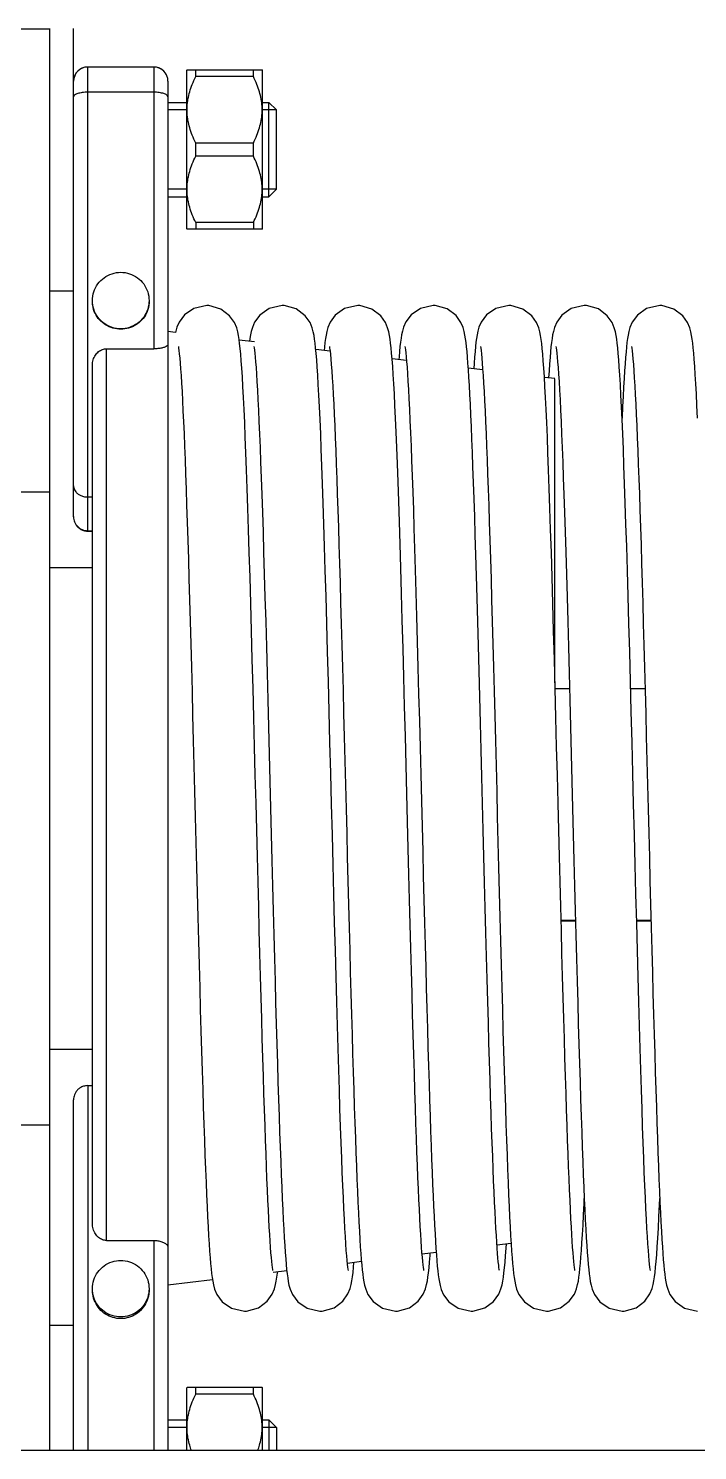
# Model space of a CAD drawing. Header units: millimetres. Extents: x 21899 to 38731, y -5425 to 3612.
# Drawn here: x 22297.3 to 22368.2, y 3114 to 3264.6 of the extents above; entities that cross this region are included whole.
import ezdxf

# ---------------------------------------------------------------- set-up
doc = ezdxf.new("R2010")
doc.units = ezdxf.units.MM

msp = doc.modelspace()

# ---------------------------------------------------------------- linework, layer by layer
at = {"color": 7, "linetype": 'Continuous'}
for p, q in [((22299.60988160016, 3264.500011230855), (22256.60988160016, 3264.500011230855)), ((22299.60988160016, 3114.000011230855), (22299.60988160016, 3264.585361659556)), ((22302.10988160016, 3212.866578492758), (22302.10988160016, 3264.585361659556)), ((22310.60988160016, 3260.499861160955), (22303.60988160016, 3260.499861160955)), ((22312.10988160016, 3259.000008472958), (22312.10988160016, 3114.000011230855)), ((22314.14234683425, 3260.19067954216), (22314.10988160016, 3260.15821430806)), ((22314.10988160016, 3243.35831273246), (22314.10988160016, 3260.158115883656)), ((22322.08865374696, 3260.179445334456), (22314.13110945336, 3260.179445334456)), ((22315.05988160016, 3259.487213825258), (22315.05988160016, 3260.179445334456)), ((22321.15988160016, 3259.487213825258), (22315.05988160016, 3259.487213825258)), ((22321.15988160016, 3259.487213825258), (22321.15988160016, 3260.179445334456)), ((22322.10988160016, 3260.15821430806), (22322.07741636605, 3260.19067954216)), ((22322.10988160016, 3243.35831273246), (22322.10988160016, 3260.158115883656)), ((22312.10988160016, 3256.758214308058), (22314.10988160016, 3256.758214308058)), ((22322.10988160016, 3256.758214308058), (22322.80988160016, 3256.758214308058)), ((22322.80988160016, 3246.758214308058), (22322.80988160016, 3256.758214308058)), ((22322.80988160016, 3256.758214308058), (22323.60988160016, 3255.958214308055)), ((22323.60988160016, 3247.558214308057), (22323.60988160016, 3255.958214308055)), ((22315.05988160016, 3251.065982798857), (22315.05988160016, 3252.450445817158)), ((22321.15988160016, 3252.450445817158), (22315.05988160016, 3252.450445817158)), ((22321.15988160016, 3251.065982798857), (22321.15988160016, 3252.450445817158)), ((22321.15988160016, 3251.065982798857), (22315.05988160016, 3251.065982798857)), ((22312.10988160016, 3246.758214308058), (22314.10988160016, 3246.758214308058)), ((22322.10988160016, 3246.758214308058), (22322.80988160016, 3246.758214308058)), ((22322.80988160016, 3246.758214308058), (22323.60988160016, 3247.558214308057)), ((22315.05988160016, 3244.029214790757), (22315.05988160016, 3243.336983281657)), ((22321.15988160016, 3244.029214790757), (22315.05988160016, 3244.029214790757)), ((22321.15988160016, 3244.029214790757), (22321.15988160016, 3243.336983281657)), ((22314.14234683425, 3243.325749073956), (22314.10988160016, 3243.358214308057)), ((22322.08865374696, 3243.336983281657), (22314.13110945336, 3243.336983281657)), ((22322.10988160016, 3243.358214308057), (22322.07741636605, 3243.325749073956)), ((22302.10988160016, 3236.758214308058), (22299.60988160016, 3236.758214308058)), ((22312.91501364065, 3232.401824396657), (22312.10988160016, 3232.500011230855)), ((22305.60988160016, 3230.660553795857), (22310.60988160016, 3230.660553795857)), ((22321.26761331056, 3231.383214680856), (22319.65904074296, 3231.579382067157)), ((22329.28184975576, 3230.405868772858), (22327.77164446556, 3230.590040149757)), ((22304.10988160016, 3138.045879715559), (22304.10988160016, 3228.937182600257)), ((22337.37882453216, 3229.418432824557), (22335.85824767846, 3229.603869026258)), ((22345.45521417906, 3228.433507257858), (22343.93010111656, 3228.61949665576)), ((22344.53791924436, 3229.142687525557), (22344.49659710306, 3228.550411779357)), ((22352.53285588126, 3229.073305424259), (22352.48117451826, 3228.324367120858)), ((22353.10988160016, 3227.500011230855), (22351.99369192476, 3227.636131923056)), ((22352.48117451826, 3228.324367120858), (22352.43460175796, 3227.58236243116)), ((22353.10988160016, 3195.292043886657), (22353.10988160016, 3227.499933243656)), ((22295.60988160016, 3215.500011230855), (22299.60988160016, 3215.500011230855)), ((22303.60988160016, 3214.97036726206), (22304.10988160016, 3214.97036726206)), ((22303.60988160016, 3211.398111099159), (22304.10988160016, 3211.398111099159)), ((22303.60988160016, 3211.363762012559), (22304.10988160016, 3211.363762012559)), ((22299.60988160016, 3207.500011230855), (22304.10988160016, 3207.500011230855)), ((22353.12585106365, 3194.69041973976), (22354.65201725466, 3194.69041973976)), ((22361.12573031026, 3194.69041973976), (22362.65213066456, 3194.69041973976)), ((22353.75915692796, 3170.080532026157), (22355.28548717516, 3170.080532026157)), ((22361.75909155585, 3170.080532026157), (22363.28545849446, 3170.080532026157)), ((22299.60988160016, 3156.500011230855), (22304.10988160016, 3156.500011230855)), ((22303.60988160016, 3152.636260449257), (22304.10988160016, 3152.636260449257)), ((22302.10988160016, 3114.000011230855), (22302.10988160016, 3151.133443969058)), ((22295.60988160016, 3148.500011230855), (22299.60988160016, 3148.500011230855)), ((22305.60988160016, 3136.246060460755), (22310.60988160016, 3136.246060460755)), ((22348.46458579396, 3135.933511742358), (22346.96355367556, 3135.750459044957)), ((22332.60619761336, 3133.999561964258), (22331.13217285035, 3133.81980284676)), ((22340.53057559106, 3134.965949522455), (22339.03588001856, 3134.783669574659)), ((22339.87904062756, 3134.662319732757), (22339.89516062836, 3134.888459892856)), ((22324.69825318096, 3133.035178496859), (22323.24949213496, 3132.858500320559)), ((22316.82450112436, 3132.07496483146), (22312.10988160016, 3131.500011230855)), ((22302.10988160016, 3127.241808153758), (22299.60988160016, 3127.241808153758)), ((22314.14234683425, 3120.674273387856), (22314.10988160016, 3120.641808153756)), ((22314.10988160016, 3114.000011230855), (22314.10988160016, 3120.64170972936)), ((22322.08865374696, 3120.663039180159), (22314.13110945336, 3120.663039180159)), ((22315.05988160016, 3119.970807671059), (22315.05988160016, 3120.663039180159)), ((22321.15988160016, 3119.970807671059), (22321.15988160016, 3120.663039180159)), ((22322.10988160016, 3120.641808153756), (22322.07741636605, 3120.674273387856)), ((22322.10988160016, 3114.000011230855), (22322.10988160016, 3120.64170972936)), ((22321.15988160016, 3119.970807671059), (22315.05988160016, 3119.970807671059)), ((22312.10988160016, 3117.241808153758), (22314.10988160016, 3117.241808153758)), ((22322.10988160016, 3117.241808153758), (22322.80988160016, 3117.241808153758)), ((22322.80988160016, 3117.241808153758), (22322.80988160016, 3114.000011230855)), ((22322.80988160016, 3117.241808153758), (22323.60988160016, 3116.441808153759)), ((22323.60988160016, 3116.441808153759), (22323.60988160016, 3114.000011230855)), ((23496.88553865709, 3114.000011230855), (22196.60988160016, 3114.000011230855))]:
    msp.add_line(p, q, dxfattribs=at)
at = {"color": 9, "linetype": 'Continuous'}
for p, q in [((22303.60988160016, 3211.363762012559), (22303.60988160016, 3260.500011230855)), ((22310.60988160016, 3260.500011230855), (22310.60988160016, 3230.660553795857)), ((22310.60988160016, 3257.830946317859), (22303.60988160016, 3257.830946317859)), ((22305.60988160016, 3136.246060460755), (22305.60988160016, 3230.660553795857)), ((22353.75742899396, 3170.146477480757), (22355.28375677916, 3170.146477480757)), ((22361.75737210106, 3170.146477480757), (22363.28373436806, 3170.146477480757)), ((22303.60988160016, 3152.636260449257), (22303.60988160016, 3114.000011230855)), ((22310.60988160016, 3136.246060460755), (22310.60988160016, 3114.000011230855))]:
    msp.add_line(p, q, dxfattribs=at)
at = {"color": 2, "linetype": 'Continuous'}
for p, q in [((22314.10988160016, 3255.958214308055), (22312.10988160016, 3255.958214308055)), ((22323.60988160016, 3255.958214308055), (22322.10988160016, 3255.958214308055)), ((22314.10988160016, 3247.558214308057), (22312.10988160016, 3247.558214308057)), ((22323.60988160016, 3247.558214308057), (22322.10988160016, 3247.558214308057)), ((22314.10988160016, 3116.441808153759), (22312.10988160016, 3116.441808153759)), ((22323.60988160016, 3116.441808153759), (22322.10988160016, 3116.441808153759))]:
    msp.add_line(p, q, dxfattribs=at)
at = {"color": 7, "linetype": 'Continuous'}
for points in [[(22316.21573381906, 3235.250011230259), (22314.83912063006, 3234.933643871758), (22313.85841988635, 3234.244326987457), (22313.30231722476, 3233.498407402556), (22313.05964120076, 3232.936748855456), (22312.93900962416, 3232.515731227759), (22312.91501364065, 3232.401824396657)], [(22323.22297009436, 3133.075981053356), (22323.20401066606, 3133.18476917316), (22323.17553852485, 3133.382576877757), (22323.14129968166, 3133.663033937155), (22323.10362004006, 3134.019535108659), (22323.06373829276, 3134.448026617356), (22323.02221790866, 3134.947669278656), (22322.97938566995, 3135.518549544558), (22322.93543285886, 3136.161397762458), (22322.89047419616, 3136.877338281858), (22322.84457889716, 3137.66773827366), (22322.79778792456, 3138.534110243658), (22322.75012401446, 3139.478044807158), (22322.70159779636, 3140.501159525757), (22322.65220560186, 3141.605196180055), (22322.60191356356, 3142.792467993459), (22322.55067853656, 3144.065485165258), (22322.49845440306, 3145.426809578959), (22322.44519286226, 3146.879013011658), (22322.39084397466, 3148.424632503858), (22322.33535654386, 3150.066121927357), (22322.27867891776, 3151.805782353058), (22322.22079549536, 3153.64452841106), (22322.16175023016, 3155.580861348659), (22322.10159220296, 3157.612399166657), (22322.04037014206, 3159.736029988857), (22321.97813246815, 3161.947905370558), (22321.91492733086, 3164.243440721555), (22321.85079280596, 3166.617690279658), (22321.78563853785, 3169.069878992559), (22321.71928413916, 3171.602250500557), (22321.65154721096, 3174.216720588956), (22321.58224521326, 3176.914599010557), (22321.51119546656, 3179.696357391957), (22321.43821513996, 3182.561372671356), (22321.36312122056, 3185.507643848858), (22321.28574169175, 3188.531043023955), (22321.20628329186, 3191.610816346656), (22321.12541390116, 3194.707157892557), (22321.04382892526, 3197.779330502857), (22320.96222329896, 3200.78791181936), (22320.88129142986, 3203.695933712857), (22320.80172718356, 3206.469928353756), (22320.72422030146, 3209.080926403858), (22320.64914232566, 3211.51506043096), (22320.57630321736, 3213.779185762956), (22320.50545431236, 3215.882351340559), (22320.43634500656, 3217.833525927759), (22320.36872273705, 3219.641321822855), (22320.30241904836, 3221.311662267457), (22320.23742883676, 3222.846466322459), (22320.17375865986, 3224.24806919806), (22320.11140440956, 3225.519696799456), (22320.05034603936, 3226.665425287258), (22319.99053883016, 3227.690156770455), (22319.93189907545, 3228.599613376056), (22319.87434662406, 3229.399487822458), (22319.81781815075, 3230.095403735359), (22319.76207186496, 3230.69517543196), (22319.70640380266, 3231.210227034157), (22319.64903627256, 3231.657358460659), (22319.58620524826, 3232.05834817046), (22319.50877103826, 3232.446233123359), (22319.39029055375, 3232.88103891856), (22319.16343620556, 3233.433292926857), (22318.64704849406, 3234.167587893458), (22317.70752403556, 3234.876869466156), (22316.43519185656, 3235.241939213058), (22316.21573786206, 3235.250011230757)], [(22324.21573406526, 3235.250011230259), (22322.82551515876, 3234.927210067755), (22321.84479357785, 3234.230557434657), (22321.29401975306, 3233.482963704955), (22321.05498299046, 3232.922925859657), (22320.93588953165, 3232.502711286856), (22320.85792095446, 3232.129006683757), (22320.79541556086, 3231.747360429159), (22320.75497151745, 3231.445731972657)], [(22327.86599402346, 3229.507912005258), (22327.81074335066, 3230.176256947059), (22327.75630587526, 3230.752368334357), (22327.70176631855, 3231.249453383058), (22327.64523718456, 3231.684126705357), (22327.58282897836, 3232.077520384155), (22327.50461200936, 3232.464318678656), (22327.38532902606, 3232.896274715258), (22327.15959879986, 3233.440761285958), (22326.64533106035, 3234.169425638458), (22325.70621664046, 3234.877543893257), (22324.43226667176, 3235.242152130159), (22324.21573832116, 3235.250011230855)], [(22332.21573419036, 3235.250011230259), (22330.82079545776, 3234.924961310157), (22329.84011275406, 3234.225790544358), (22329.29127725516, 3233.477815256258), (22329.05338984886, 3232.918161578858), (22328.93468985206, 3232.497670125857), (22328.85681287246, 3232.122939355257), (22328.79430003016, 3231.739774148158), (22328.73827298445, 3231.320395318857), (22328.68530959016, 3230.850721854858), (22328.64948132986, 3230.482986873656)], [(22335.86234182135, 3229.554710406155), (22335.80794591266, 3230.20784534586), (22335.75433898066, 3230.771672427858), (22335.70047875206, 3231.260245945057), (22335.64444538386, 3231.689662894656), (22335.58230391976, 3232.08048164066), (22335.50351054936, 3232.469067166559), (22335.38514446906, 3232.89683774826), (22335.16341362426, 3233.43333701056), (22334.65587260626, 3234.158101545559), (22333.71750649666, 3234.87169689226), (22332.43750167906, 3235.241769089756), (22332.21573666586, 3235.250011230659)], [(22340.21573375416, 3235.250011230157), (22338.84596614166, 3234.936853757456), (22337.86527686316, 3234.25119633686), (22337.30638772206, 3233.505911624656), (22337.06200294336, 3232.943696921859), (22336.94077189266, 3232.523027570256), (22336.86214026216, 3232.151895678056), (22336.79955450186, 3231.77525783606), (22336.74370984186, 3231.364489927255), (22336.69098105286, 3230.904556636757), (22336.63985166536, 3230.387795047358), (22336.58923381736, 3229.805562894257), (22336.56691706976, 3229.517445929756)], [(22343.89289083316, 3229.151822143656), (22343.84341887115, 3229.791239896258), (22343.79395924645, 3230.362544163658), (22343.74400495966, 3230.871384243357), (22343.69264114226, 3231.325024728358), (22343.63807408626, 3231.733677035558), (22343.57602875266, 3232.115454833656), (22343.49627666986, 3232.499832758858), (22343.37674970776, 3232.922173244056), (22343.15267039566, 3233.454129066857), (22342.63973236376, 3234.175397289655), (22341.70097950516, 3234.880238502359), (22340.42639754736, 3235.242570802759), (22340.21573943886, 3235.250011230855)], [(22348.21573381906, 3235.250011230259), (22346.83912063006, 3234.933643871758), (22345.85841988635, 3234.244326987457), (22345.30231722476, 3233.498407402556), (22345.05964120076, 3232.936748855456), (22344.93900962416, 3232.515731227759), (22344.86052287636, 3232.143161514057), (22344.79793021096, 3231.764356543557), (22344.74206011416, 3231.351189407058), (22344.68936850816, 3230.889337610759), (22344.63839195736, 3230.371995287958), (22344.58810297366, 3229.791744454258), (22344.53791924436, 3229.142687525557)], [(22351.93189907545, 3228.599613376056), (22351.87434662406, 3229.399487822458), (22351.81781815075, 3230.095403735359), (22351.76207186496, 3230.69517543196), (22351.70640380266, 3231.210227034157), (22351.64903627256, 3231.657358460758), (22351.58620524826, 3232.05834817046), (22351.50877103826, 3232.446233123359), (22351.39029055375, 3232.88103891856), (22351.16343620556, 3233.433292926857), (22350.64704849406, 3234.167587893458), (22349.70752403556, 3234.876869466156), (22348.43519185656, 3235.241939213058), (22348.21573786206, 3235.250011230757)], [(22356.21573406526, 3235.250011230259), (22354.82551515876, 3234.927210067755), (22353.84479357795, 3234.230557434657), (22353.29401975306, 3233.482963704955), (22353.05498299046, 3232.922925859657), (22352.93588953165, 3232.502711286856), (22352.85792095446, 3232.129006683757), (22352.79541556086, 3231.747360429159), (22352.73940484326, 3231.329636955557), (22352.68641114376, 3230.861245472057), (22352.63496734916, 3230.334697709455), (22352.58399182186, 3229.741208335057), (22352.53285588126, 3229.073305424259)], [(22359.86599402346, 3229.507912005258), (22359.81074335066, 3230.176256947059), (22359.75630587526, 3230.752368334259), (22359.70176631855, 3231.249453383058), (22359.64523718456, 3231.684126705357), (22359.58282897836, 3232.077520384155), (22359.50461200936, 3232.464318678656), (22359.38532902606, 3232.896274715258), (22359.15959879986, 3233.440761285958), (22358.64533106035, 3234.169425638458), (22357.70621664046, 3234.877543893257), (22356.43226667176, 3235.242152130159), (22356.21573832116, 3235.250011230855)], [(22364.21573419036, 3235.250011230259), (22362.82079545776, 3234.924961310157), (22361.84011275406, 3234.225790544358), (22361.29127725516, 3233.477815256258), (22361.05338984886, 3232.918161578858), (22360.93468985206, 3232.497670125758), (22360.85681287246, 3232.122939355257), (22360.79430003016, 3231.739774148158), (22360.73827298445, 3231.320395318759), (22360.68530959016, 3230.850721854757), (22360.63397916366, 3230.323875358059), (22360.58325533116, 3229.732105424457), (22360.53258436226, 3229.069564700556)], [(22367.86234182135, 3229.554710406057), (22367.80794591266, 3230.20784534586), (22367.75433898066, 3230.771672427858), (22367.70047875206, 3231.260245945057), (22367.64444538386, 3231.689662894656), (22367.58230391976, 3232.08048164066), (22367.50351054936, 3232.469067166559), (22367.38514446906, 3232.89683774826), (22367.16341362426, 3233.43333701056), (22366.65587260626, 3234.158101545559), (22365.71750649666, 3234.871696892358), (22364.43750167906, 3235.241769089756), (22364.21573666586, 3235.250011230659)], [(22313.20994206566, 3230.919046019655), (22313.21345666605, 3230.898076409958), (22313.23829245456, 3230.744251446056), (22313.27280634535, 3230.484725510156), (22313.31265148726, 3230.130183012756), (22313.35578643536, 3229.685825506858), (22313.40121229166, 3229.153412009156), (22313.44837661706, 3228.533225811159), (22313.49694748055, 3227.824871543857), (22313.54671066496, 3227.027693252458), (22313.59751867635, 3226.141014616558), (22313.64926381285, 3225.164285245555), (22313.70186316406, 3224.097174424958), (22313.75524986225, 3222.939633859958), (22313.80936776746, 3221.691941176057), (22313.86417108966, 3220.354656288957), (22313.91967269926, 3218.927293033757), (22313.97592840966, 3217.408391975659), (22314.03299735746, 3215.796427680158), (22314.09094059106, 3214.089876701255), (22314.14982056716, 3212.287272662157), (22314.20970080416, 3210.387265465357), (22314.27064563926, 3208.388685492657), (22314.33272005756, 3206.290613515757), (22314.39598560856, 3204.092596402457), (22314.46040877136, 3201.798045251657), (22314.52585833566, 3199.414778754755), (22314.59219884626, 3196.951861155758), (22314.65929504866, 3194.419356592858), (22314.72701187896, 3191.828216117257), (22314.79521445445, 3189.190146680958), (22314.86376806526, 3186.517464618457), (22314.93253816776, 3183.822936543656), (22315.00139037956, 3181.119610920359), (22315.07019047545, 3178.420643808058), (22315.13880438586, 3175.739122441155), (22315.20709819616, 3173.087890356459), (22315.27493814796, 3170.479377741758), (22315.34219064195, 3167.925440538158), (22315.40872224166, 3165.437211593558), (22315.47441419605, 3163.024438985056), (22315.53923886086, 3160.692710379357), (22315.60320398726, 3158.445699398158), (22315.66631773996, 3156.286510611757), (22315.72858868756, 3154.217707466756), (22315.79002589106, 3152.24133815206), (22315.85063902265, 3150.358961842558), (22315.91043852936, 3148.571674962659), (22315.96943585526, 3146.880137097956), (22316.02764480485, 3145.284567939958), (22316.08508162766, 3143.784787058255), (22316.14175797016, 3142.38042588516), (22316.19768838226, 3141.07074966596), (22316.25289226205, 3139.854656529857), (22316.30739585905, 3138.730689398857), (22316.36123539316, 3137.697040696457), (22316.41446204656, 3136.75154593496), (22316.46715021646, 3135.891659618657), (22316.51941169056, 3135.11440198026), (22316.57142111126, 3134.416255474458)], [(22321.21065690825, 3230.916172182358), (22321.21192499806, 3230.906355083156), (22321.23427634676, 3230.771238392557), (22321.26654334836, 3230.535275254158), (22321.30456814406, 3230.206575864257), (22321.34638100395, 3229.787892591856), (22321.39101576626, 3229.278539746956), (22321.43792438896, 3228.676481726456), (22321.48678252046, 3227.978874208857), (22321.53738101546, 3227.182573781356), (22321.58955513366, 3226.284775953056), (22321.64317577676, 3225.283000225056), (22321.69814003656, 3224.175126796756), (22321.75436207956, 3222.959484466155), (22321.81176755026, 3221.634919106058), (22321.87029002646, 3220.200848131557), (22321.92988096566, 3218.656978174458), (22321.99062470686, 3216.999999722357), (22322.05268566616, 3215.224289384758), (22322.11623157366, 3213.323829246256), (22322.18143180876, 3211.292372721658), (22322.24845697856, 3209.123605678156), (22322.31747318016, 3206.811519539457), (22322.38841506206, 3204.358614478355), (22322.46090400866, 3201.780201411959), (22322.53453948856, 3199.095049515257), (22322.60892130616, 3196.324319685158), (22322.68364960786, 3193.491139946556), (22322.75832486756, 3190.620110576958), (22322.83254785916, 3187.736761763157), (22322.90593252286, 3184.866482996658), (22322.97829911086, 3182.026371023057), (22323.04963366176, 3179.226358805659), (22323.11992708726, 3176.475414404056), (22323.18917047066, 3173.78171560276), (22323.25735505356, 3171.152648217958), (22323.32447223016, 3168.594810140559), (22323.39051354786, 3166.114020657758), (22323.45547096846, 3163.715325245757), (22323.51935416736, 3161.402395831159), (22323.58220157456, 3159.177241033758), (22323.64405452486, 3157.041255005857), (22323.70495469146, 3154.995372911158), (22323.76494415266, 3153.040125578758), (22323.82406548456, 3151.175690558157), (22323.88236188726, 3149.401939457857), (22323.93987736066, 3147.718481457356), (22323.99665694766, 3146.124702874156), (22324.05274608485, 3144.619828618557), (22324.10816852975, 3143.203508766055), (22324.16293253866, 3141.875559924458), (22324.21704967956, 3140.635462715458), (22324.27053651926, 3139.48236274306), (22324.32341670716, 3138.415075796158), (22324.37572421636, 3137.432086170757), (22324.42750852686, 3136.531534146656), (22324.47884319095, 3135.711185961358), (22324.52984053846, 3134.968374626558)], [(22329.20979876906, 3230.919627225259), (22329.21392301396, 3230.895519525358), (22329.24020564636, 3230.731141877055), (22329.27677654626, 3230.451929130257), (22329.31908356576, 3230.067817960258), (22329.36485717856, 3229.584707185357), (22329.41278440506, 3229.007518399358), (22329.46203285136, 3228.341126968859), (22329.51222471686, 3227.587746779856), (22329.56319737526, 3226.747944752558), (22329.61485977936, 3225.82187994766), (22329.66716188666, 3224.809480141757), (22329.72007834825, 3223.71055122796), (22329.77359929976, 3222.524851147959), (22329.82772493406, 3221.252143789156), (22329.88246218376, 3219.892241327259), (22329.93782262696, 3218.445039884959), (22329.99382112976, 3216.910551404857), (22330.05047494526, 3215.288933525459), (22330.10780310255, 3213.580518589355), (22330.16582598595, 3211.785842516256), (22330.22456504076, 3209.90567401686), (22330.28404256566, 3207.941044460556), (22330.34428156535, 3205.89327859076), (22330.40530564536, 3203.764026197958), (22330.46713348936, 3201.555491565559), (22330.52971385086, 3199.272878735159), (22330.59294881436, 3196.923772013259), (22330.65673997836, 3194.516477535959), (22330.72098910746, 3192.059918812956), (22330.78559811926, 3189.563545676458), (22330.85046907536, 3187.03723451306), (22330.91550417286, 3184.491181399455), (22330.98060573876, 3181.935789914656), (22331.04567622665, 3179.381555522159), (22331.11061821436, 3176.838948484459), (22331.17533440376, 3174.318297309459), (22331.23972762236, 3171.829674710858), (22331.30370082696, 3169.38278800936), (22331.36715710816, 3166.986875800558), (22331.42999969766, 3164.650612579855), (22331.49213598826, 3162.381877821856), (22331.55352700676, 3160.185946865557), (22331.61417205576, 3158.066188265759), (22331.67407154306, 3156.02547345146), (22331.73322622166, 3154.066220577559), (22331.79163726106, 3152.190409545059), (22331.84930634136, 3150.399597948057), (22331.90623578016, 3148.694937688655), (22331.96242870156, 3147.077191988559), (22332.01788926706, 3145.546752495957), (22332.07262684366, 3144.10355701176), (22332.12666267006, 3142.746977938157), (22332.18001873026, 3141.476175950058), (22332.23272060286, 3140.290062254957), (22332.28479896836, 3139.187308371256), (22332.33629172796, 3138.166353331355), (22332.38724730616, 3137.225402738659), (22332.43772994526, 3136.362415727956), (22332.48782847056, 3135.575073117659), (22332.53767136946, 3134.860714893457)], [(22337.21102019776, 3230.914725215458), (22337.21153248766, 3230.908445539259), (22337.23341690806, 3230.776917798757), (22337.26532412576, 3230.544944708057), (22337.30304276316, 3230.220741818357), (22337.34457273516, 3229.807188952258), (22337.38893262215, 3229.303706524257), (22337.43556347496, 3228.708384663158), (22337.48413300446, 3228.018517695557), (22337.53442589366, 3227.231112613557), (22337.58626780036, 3226.34360497546), (22337.63951799455, 3225.35384223266), (22337.69406221846, 3224.260085885457), (22337.74980347926, 3223.061096140958), (22337.80665638646, 3221.756195871258), (22337.86454356006, 3220.345319223157), (22337.92339449726, 3218.829016011456), (22337.98323505456, 3217.20593958276), (22338.04424974706, 3215.470422546059), (22338.10664042696, 3213.615818897058), (22338.17061065706, 3211.635021934955), (22338.23636524846, 3209.520628768856), (22338.30410995806, 3207.265131872759), (22338.37401127406, 3204.862540296857), (22338.44581413896, 3202.322538755056), (22338.51901061436, 3199.666408287056), (22338.59308958406, 3196.918499070758), (22338.66754023616, 3194.105606464258), (22338.74185207506, 3191.256360740357), (22338.81551490816, 3188.400549192458), (22338.88801881276, 3185.568409083357), (22338.95892047806, 3182.787324738958), (22339.02817968316, 3180.067981015258), (22339.09590757245, 3177.413979821256), (22339.16221571556, 3174.827886954758), (22339.22721581526, 3172.311402212355), (22339.29101969536, 3169.86550723156), (22339.35373929896, 3167.490601922356), (22339.41548669506, 3165.186630024258), (22339.47637408116, 3162.953194978756), (22339.53649071146, 3160.790488054157), (22339.59585589316, 3158.70092833956), (22339.65447592585, 3156.687000608057), (22339.71235740486, 3154.750782231258), (22339.76950727776, 3152.893961358157), (22339.82593291906, 3151.117855385055), (22339.88164222956, 3149.423429505259), (22339.93664376865, 3147.811315121158), (22339.99094693336, 3146.281827886858), (22340.04456220026, 3144.834985124959), (22340.09750681316, 3143.470387660956), (22340.14980446426, 3142.187287290355), (22340.20147833046, 3140.984803066658), (22340.25255544796, 3139.861841225957), (22340.30306816916, 3138.817104645859), (22340.35305638376, 3137.849096514958), (22340.40257098246, 3136.956115733457), (22340.45167941105, 3136.136239997257), (22340.50047487445, 3135.387289672657), (22340.54909218126, 3134.706760246558), (22340.59773628926, 3134.091700752455), (22340.64676587086, 3133.538183273457), (22340.69689617726, 3133.040233783759), (22340.74877203036, 3132.595149010158), (22340.80386921945, 3132.196098398359), (22340.86582043036, 3131.828436099655), (22340.94388226276, 3131.464216910455), (22341.06433714236, 3131.049497765256), (22341.30718291356, 3130.492650312557), (22341.86445797056, 3129.749644412157), (22342.84481071695, 3129.063709211056), (22344.21573380796, 3128.750011231557)], [(22345.20994206566, 3230.919046019655), (22345.21345666605, 3230.898076409958), (22345.23829245446, 3230.744251446158), (22345.27280634535, 3230.484725510156), (22345.31265148726, 3230.130183012756), (22345.35578643536, 3229.685825506956), (22345.40121229166, 3229.153412009156), (22345.44837661706, 3228.533225811159), (22345.49694748055, 3227.824871543857), (22345.54671066496, 3227.027693252559), (22345.59751867635, 3226.14101461666), (22345.64926381285, 3225.164285245657), (22345.70186316406, 3224.097174425056), (22345.75524986225, 3222.939633860056), (22345.80936776746, 3221.691941176156), (22345.86417108966, 3220.354656289157), (22345.91967269926, 3218.927293033856), (22345.97592840966, 3217.408391975856), (22346.03299735746, 3215.796427680358), (22346.09094059096, 3214.089876701459), (22346.14982056706, 3212.287272662456), (22346.20970080416, 3210.387265465659), (22346.27064563926, 3208.388685493057), (22346.33272005756, 3206.290613516157), (22346.39598560856, 3204.092596402857), (22346.46040877136, 3201.798045252057), (22346.52585833566, 3199.414778755257), (22346.59219884626, 3196.95186115626), (22346.65929504866, 3194.419356593458), (22346.72701187896, 3191.828216117858), (22346.79521445445, 3189.190146681656), (22346.86376806526, 3186.517464619159), (22346.93253816776, 3183.822936544359), (22347.00139037956, 3181.119610921058), (22347.07019047545, 3178.420643808757), (22347.13880438586, 3175.739122441857), (22347.20709819616, 3173.087890357157), (22347.27493814796, 3170.479377742457), (22347.34219064186, 3167.925440538856), (22347.40872224166, 3165.437211594257), (22347.47441419605, 3163.02443898566), (22347.53923886086, 3160.692710379957), (22347.60320398726, 3158.445699398657), (22347.66631773996, 3156.286510612255), (22347.72858868756, 3154.217707467258), (22347.79002589096, 3152.241338152457), (22347.85063902265, 3150.358961842958), (22347.91043852936, 3148.571674962957), (22347.96943585526, 3146.880137098258), (22348.02764480485, 3145.28456794026), (22348.08508162766, 3143.784787058459), (22348.14175797016, 3142.380425885356), (22348.19768838226, 3141.070749666058), (22348.25289226205, 3139.854656529958), (22348.30739585905, 3138.730689398959), (22348.36123539316, 3137.697040696556), (22348.41446204656, 3136.751545935058), (22348.46715021646, 3135.891659618756), (22348.51941169056, 3135.114401980358), (22348.57142111126, 3134.416255474556)], [(22353.21065690825, 3230.916172182358), (22353.21192499806, 3230.906355083156), (22353.23427634676, 3230.771238392557), (22353.26654334836, 3230.535275254257), (22353.30456814406, 3230.206575864257), (22353.34638100395, 3229.787892591958), (22353.39101576616, 3229.27853974716), (22353.43792438896, 3228.676481726659), (22353.48678252046, 3227.978874209057), (22353.53738101535, 3227.182573781658), (22353.58955513366, 3226.284775953456), (22353.64317577676, 3225.283000225456), (22353.69814003656, 3224.175126797258), (22353.75436207956, 3222.959484466657), (22353.81176755026, 3221.634919106658), (22353.87029002646, 3220.200848132255), (22353.92988096556, 3218.656978175255), (22353.99062470686, 3216.999999723157), (22354.05268566606, 3215.22428938566), (22354.11623157366, 3213.32382924726), (22354.18143180876, 3211.292372722757), (22354.24845697846, 3209.123605679357), (22354.31747318005, 3206.811519540759), (22354.38841506196, 3204.358614479857), (22354.46090400866, 3201.78020141356), (22354.53453948856, 3199.09504951696), (22354.60892130616, 3196.324319686959), (22354.68364960786, 3193.491139948357), (22354.75832486746, 3190.620110578755), (22354.83254785906, 3187.73676176506), (22354.90593252286, 3184.866482998557), (22354.97829911076, 3182.026371024858), (22355.04963366176, 3179.226358807457), (22355.11992708726, 3176.475414405657), (22355.18917047066, 3173.781715604258), (22355.25735505346, 3171.152648219359), (22355.32447223016, 3168.594810141956), (22355.39051354786, 3166.114020658955), (22355.45547096846, 3163.715325246856), (22355.51935416726, 3161.402395832258), (22355.58220157456, 3159.177241034657), (22355.64405452486, 3157.041255006658), (22355.70495469146, 3154.995372911959), (22355.76494415266, 3153.040125579355), (22355.82406548456, 3151.175690558757), (22355.88236188726, 3149.401939458359), (22355.93987736066, 3147.718481457858), (22355.99665694766, 3146.124702874557), (22356.05274608485, 3144.619828618957), (22356.10816852975, 3143.203508766357), (22356.16293253866, 3141.87555992476), (22356.21704967956, 3140.635462715756), (22356.27053651926, 3139.482362743358), (22356.32341670716, 3138.415075796256), (22356.37572421636, 3137.432086170957), (22356.42750852686, 3136.531534146859), (22356.47884319095, 3135.71118596146), (22356.52984053846, 3134.968374626656)], [(22361.20979876906, 3230.919627225259), (22361.21392301396, 3230.895519525358), (22361.24020564636, 3230.731141877055), (22361.27677654626, 3230.451929130257), (22361.31908356576, 3230.067817960356), (22361.36485717856, 3229.584707185557), (22361.41278440506, 3229.007518399456), (22361.46203285136, 3228.341126969055), (22361.51222471686, 3227.587746780056), (22361.56319737526, 3226.747944752857), (22361.61485977936, 3225.821879947856), (22361.66716188666, 3224.809480142059), (22361.72007834825, 3223.710551228258), (22361.77359929976, 3222.524851148359), (22361.82772493406, 3221.252143789457), (22361.88246218376, 3219.892241327758), (22361.93782262696, 3218.445039885457), (22361.99382112976, 3216.910551405359), (22362.05047494526, 3215.288933525957), (22362.10780310255, 3213.580518589959), (22362.16582598595, 3211.78584251686), (22362.22456504076, 3209.905674017558), (22362.28404256566, 3207.941044461259), (22362.34428156535, 3205.893278591459), (22362.40530564536, 3203.764026198758), (22362.46713348936, 3201.555491566458), (22362.52971385076, 3199.272878736057), (22362.59294881426, 3196.923772014256), (22362.65673997836, 3194.516477537058), (22362.72098910736, 3192.059918814055), (22362.78559811926, 3189.563545677658), (22362.85046907536, 3187.037234514257), (22362.91550417276, 3184.491181400655), (22362.98060573876, 3181.935789915959), (22363.04567622665, 3179.381555523458), (22363.11061821436, 3176.838948485758), (22363.17533440376, 3174.31829731066), (22363.23972762236, 3171.829674712157), (22363.30370082696, 3169.38278801056), (22363.36715710816, 3166.986875801758), (22363.42999969766, 3164.650612581056), (22363.49213598826, 3162.381877822958), (22363.55352700676, 3160.185946866557), (22363.61417205576, 3158.066188266755), (22363.67407154306, 3156.025473452355), (22363.73322622166, 3154.066220578359), (22363.79163726096, 3152.190409545758), (22363.84930634136, 3150.399597948657), (22363.90623578016, 3148.694937689157), (22363.96242870156, 3147.077191989058), (22364.01788926706, 3145.546752496357), (22364.07262684355, 3144.103557012058), (22364.12666267006, 3142.746977938456), (22364.18001873026, 3141.47617595036), (22364.23272060286, 3140.290062255157), (22364.28479896836, 3139.18730837146), (22364.33629172796, 3138.166353331559), (22364.38724730616, 3137.225402738855), (22364.43772994526, 3136.362415728057), (22364.48782847056, 3135.575073117758), (22364.53767136946, 3134.860714893457)], [(22331.22274617486, 3133.077101585157), (22331.20218341445, 3133.196365023057), (22331.17158656566, 3133.412700947058), (22331.13465796105, 3133.722344722057), (22331.09355292596, 3134.12283415586), (22331.04942275196, 3134.614220525757), (22331.00293202506, 3135.197839437758), (22330.95448041236, 3135.875805988559), (22330.90432616796, 3136.650540058657), (22330.85264995336, 3137.52443959126), (22330.79958594576, 3138.499705928258), (22330.74523929216, 3139.578223226956), (22330.68969633026, 3140.761470814155), (22330.63302449636, 3142.050604837557), (22330.57520785266, 3143.448152108656), (22330.51617581966, 3144.957796973158), (22330.45585266276, 3146.583330338159), (22330.39415955986, 3148.328548215857), (22330.33101543786, 3150.197160183758), (22330.26633762056, 3152.19268520466), (22330.20004628826, 3154.318204638657), (22330.13206641296, 3156.576155541159), (22330.06232266426, 3158.968344721758), (22329.99073914366, 3161.495810239958), (22329.91723947666, 3164.158655880758), (22329.84177983916, 3166.95463660876), (22329.76450015456, 3169.873098549058), (22329.68560396206, 3172.898967628957), (22329.60529460346, 3176.015205915355), (22329.52377514476, 3179.203044005255), (22329.44124835976, 3182.442262335757), (22329.35791671155, 3185.711517060656), (22329.27399836606, 3188.988078451155), (22329.18985520166, 3192.243332100257), (22329.10592483196, 3195.446222053659), (22329.02264512676, 3198.567009574057), (22328.94045348106, 3201.578048834359), (22328.85978678876, 3204.454452147558), (22328.78108143936, 3207.174640336059), (22328.70472302846, 3209.722400100658), (22328.63068906976, 3212.098037668158), (22328.55875842506, 3214.309370641058), (22328.48870714676, 3216.364499151256), (22328.42030925165, 3218.271487111157), (22328.35334366986, 3220.037937158657), (22328.28771903716, 3221.667835501859), (22328.22345110736, 3223.162935767257), (22328.16055156056, 3224.525850738159), (22328.09902113126, 3225.760096440757), (22328.03884423376, 3226.870048802055), (22327.97998011436, 3227.860915382757), (22327.92237123546, 3228.738395279259), (22327.86599402346, 3229.507912005258)], [(22339.22277575376, 3133.076953222459), (22339.20337984645, 3133.188753590657), (22339.17461252386, 3133.389580485258), (22339.14012503116, 3133.673411113756), (22339.10222079036, 3134.033693509857), (22339.06211626196, 3134.466532799859), (22339.02036535956, 3134.971206672457), (22338.97728871916, 3135.547917998658), (22338.93307308886, 3136.197519165758), (22338.88782951836, 3136.921263781558), (22338.84162403356, 3137.720656100057), (22338.79449468496, 3138.597353526959), (22338.74646145746, 3139.553098949356), (22338.69753221696, 3140.589671078258), (22338.64769257896, 3141.709164328557), (22338.59690101216, 3142.91421874916), (22338.54511037045, 3144.207606062158), (22338.49227056326, 3145.592155309958), (22338.43832933246, 3147.07070759136), (22338.38323278776, 3148.646067269256), (22338.32692578076, 3150.320948610257), (22338.26936474126, 3152.097522086056), (22338.21057813676, 3153.975326019259), (22338.15062004756, 3155.952392086358), (22338.08954416756, 3158.025987663459), (22338.02740382636, 3160.192606223358), (22337.96425203536, 3162.447964433657), (22337.90013894826, 3164.787102248956), (22337.83501797856, 3167.207925424256), (22337.76871906686, 3169.712511476158), (22337.70106393936, 3172.302890960858), (22337.63187416476, 3174.980554673159), (22337.56097116406, 3177.746229458156), (22337.48817620636, 3180.599630056458), (22337.41331038786, 3183.539184698257), (22337.33619618066, 3186.561670463656), (22337.25691270786, 3189.651972333755), (22337.17607687585, 3192.772527885456), (22337.09437289436, 3195.88282926596), (22337.01248454556, 3198.943207680459), (22336.93109512726, 3201.91597542516), (22336.85088742986, 3204.766501778759), (22336.77254358496, 3207.464153663957), (22336.69654583656, 3209.989519572555), (22336.62279460576, 3212.345527579058), (22336.55108389446, 3214.539375589356), (22336.48120615906, 3216.578541009858), (22336.41295176366, 3218.470524152755), (22336.34612831776, 3220.222122662057), (22336.28069430066, 3221.836194556057), (22336.21667445446, 3223.314602592058), (22336.15408629056, 3224.660189305956), (22336.09293634575, 3225.876731865756), (22336.03321486476, 3226.968892866858), (22335.97489007946, 3227.942137582257), (22335.91794403866, 3228.802023573655), (22335.86234182135, 3229.554710406155)], [(22347.22327255936, 3133.074478426359), (22347.20541435845, 3133.175975423459), (22347.17789316756, 3133.364920932258), (22347.14453422946, 3133.634710742157), (22347.10759986845, 3133.979618936057), (22347.06837660685, 3134.395567004656), (22347.02754128395, 3134.880620187258), (22346.98539901986, 3135.435060354757), (22346.94213038316, 3136.059764233956), (22346.89783689966, 3136.756104082258), (22346.85257327495, 3137.525792407858), (22346.80636523756, 3138.370781829159), (22346.75921987726, 3139.293195640857), (22346.71113186916, 3140.295275728258), (22346.66208911096, 3141.379300101657), (22346.61207418596, 3142.547558985956), (22346.56106311236, 3143.802387944957), (22346.50902890796, 3145.146081137558), (22346.45594237836, 3146.580852379455), (22346.40177265636, 3148.108794593558), (22346.34648758426, 3149.731836639759), (22346.29005347886, 3151.451712738257), (22346.23242536696, 3153.270234865755), (22346.17354784996, 3155.18926794576), (22346.11336467355, 3157.210390807057), (22346.05181918996, 3159.334809041859), (22345.98885442196, 3161.563271875657), (22345.92441394816, 3163.895950846258), (22345.85850816406, 3166.329870299356), (22345.79126218366, 3168.856786423159), (22345.72281225296, 3171.466824070358), (22345.65329446016, 3174.148969368358), (22345.58284472986, 3176.891182962056), (22345.51159881816, 3179.680536035958), (22345.43969230675, 3182.50336667306), (22345.36726059805, 3185.34545345926), (22345.29446624075, 3188.19113768026), (22345.22156579116, 3191.020983417257), (22345.14883587206, 3193.815056814259), (22345.07655287506, 3196.554101700756), (22345.00499294465, 3199.219900676257), (22344.93443196616, 3201.79560522156), (22344.86514556195, 3204.266023380558), (22344.79740909936, 3206.617855178956), (22344.73143083246, 3208.842087245859), (22344.66716004956, 3210.939893415358), (22344.60448297666, 3212.915112100258), (22344.54328515116, 3214.771899469255), (22344.48345124426, 3216.514601829658), (22344.42486480466, 3218.147645780959), (22344.36741625016, 3219.675227725857), (22344.31104774706, 3221.100172622559), (22344.25572000306, 3222.424987215258), (22344.20139017356, 3223.652423665357), (22344.14801045066, 3224.785447532657), (22344.09552600496, 3225.827212572658), (22344.04387179986, 3226.781045770658), (22343.99296086386, 3227.650555190659), (22343.94267553276, 3228.439608686756), (22343.89289083316, 3229.151822143656)], [(22363.22274617486, 3133.077101585157), (22363.20218341445, 3133.196365023057), (22363.17158656566, 3133.412700947058), (22363.13465796105, 3133.722344722057), (22363.09355292596, 3134.12283415586), (22363.04942275196, 3134.614220525757), (22363.00293202506, 3135.197839437758), (22362.95448041236, 3135.875805988559), (22362.90432616796, 3136.650540058657), (22362.85264995336, 3137.52443959126), (22362.79958594576, 3138.499705928258), (22362.74523929216, 3139.578223226956), (22362.68969633026, 3140.761470814155), (22362.63302449636, 3142.050604837459), (22362.57520785266, 3143.448152108656), (22362.51617581966, 3144.957796973158), (22362.45585266276, 3146.583330338159), (22362.39415955986, 3148.328548215759), (22362.33101543786, 3150.197160183656), (22362.26633762066, 3152.192685204558), (22362.20004628836, 3154.318204638555), (22362.13206641296, 3156.576155541057), (22362.06232266426, 3158.968344721558), (22361.99073914366, 3161.495810239758), (22361.91723947666, 3164.158655880456), (22361.84177983916, 3166.954636608458), (22361.76450015456, 3169.873098548756), (22361.68560396206, 3172.898967628658), (22361.60529460346, 3176.015205915057), (22361.52377514476, 3179.203044004858), (22361.44124835976, 3182.442262335459), (22361.35791671155, 3185.711517060256), (22361.27399836606, 3188.988078450857), (22361.18985520166, 3192.243332099857), (22361.10592483196, 3195.446222053259), (22361.02264512676, 3198.567009573657), (22360.94045348116, 3201.578048834057), (22360.85978678876, 3204.454452147256), (22360.78108143936, 3207.174640335856), (22360.70472302846, 3209.722400100356), (22360.63068906976, 3212.098037667958), (22360.55875842506, 3214.309370640858), (22360.48870714676, 3216.364499151059), (22360.42030925165, 3218.271487110957), (22360.35334366996, 3220.037937158457), (22360.28771903716, 3221.667835501656), (22360.22345110736, 3223.162935767155), (22360.16055156056, 3224.525850737955), (22360.09902113126, 3225.760096440659), (22360.03884423376, 3226.870048801957), (22359.97998011436, 3227.860915382658), (22359.92237123546, 3228.738395279259), (22359.86599402346, 3229.507912005258)], [(22360.53258436226, 3229.069564700556), (22360.48165150526, 3228.331618114556), (22360.43025804536, 3227.514261781558), (22360.37827113696, 3226.613927528757), (22360.32559728286, 3225.627380488855), (22360.27216756366, 3224.551669065258), (22360.21792904976, 3223.384106287856), (22360.21565150416, 3223.331938511757)], [(22368.21667445446, 3223.314602591858), (22368.15408629056, 3224.660189305858), (22368.09293634575, 3225.876731865657), (22368.03321486476, 3226.96889286676), (22367.97489007946, 3227.942137582158), (22367.91794403866, 3228.802023573655), (22367.86234182135, 3229.554710406057)], [(22353.12541390116, 3194.707157892655), (22353.04382892526, 3197.779330502955), (22352.96222329896, 3200.78791181936), (22352.88129142986, 3203.695933712857), (22352.80172718356, 3206.469928353756), (22352.72422030146, 3209.080926403858), (22352.64914232566, 3211.515060431058), (22352.57630321736, 3213.779185762956), (22352.50545431236, 3215.882351340559), (22352.43634500656, 3217.833525927759), (22352.36872273705, 3219.641321822855), (22352.30241904836, 3221.311662267457), (22352.23742883676, 3222.846466322557), (22352.17375865986, 3224.24806919806), (22352.11140440956, 3225.519696799456), (22352.05034603936, 3226.665425287258), (22351.99053883016, 3227.690156770455), (22351.93189907545, 3228.599613376056)], [(22353.36312122056, 3185.507643848956), (22353.28574169175, 3188.531043024057), (22353.20628329186, 3191.610816346758), (22353.12541390116, 3194.707157892655)], [(22355.22297009436, 3133.075981053356), (22355.20401066606, 3133.18476917316), (22355.17553852485, 3133.382576877757), (22355.14129968166, 3133.663033937155), (22355.10362004006, 3134.019535108659), (22355.06373829276, 3134.448026617356), (22355.02221790866, 3134.947669278656), (22354.97938566995, 3135.518549544558), (22354.93543285886, 3136.161397762458), (22354.89047419616, 3136.877338281858), (22354.84457889716, 3137.667738273758), (22354.79778792456, 3138.534110243658), (22354.75012401446, 3139.478044807158), (22354.70159779636, 3140.501159525757), (22354.65220560186, 3141.605196180055), (22354.60191356356, 3142.792467993459), (22354.55067853656, 3144.06548516536), (22354.49845440306, 3145.426809579058), (22354.44519286226, 3146.879013011658), (22354.39084397466, 3148.424632503858), (22354.33535654386, 3150.066121927455), (22354.27867891776, 3151.805782353058), (22354.22079549536, 3153.644528411158), (22354.16175023016, 3155.580861348659), (22354.10159220296, 3157.612399166755), (22354.04037014206, 3159.736029988857), (22353.97813246815, 3161.947905370558), (22353.91492733086, 3164.243440721555), (22353.85079280596, 3166.61769027976), (22353.78563853785, 3169.069878992657), (22353.71928413916, 3171.602250500659), (22353.65154721096, 3174.216720589058), (22353.58224521326, 3176.914599010655), (22353.51119546656, 3179.696357392058), (22353.43821513996, 3182.561372671458), (22353.36312122056, 3185.507643848956)], [(22355.86448557235, 3134.472736524858), (22355.91734765065, 3135.189469144556), (22355.97077548616, 3135.992749448356), (22356.02489633206, 3136.886642209258), (22356.07977771856, 3137.874431934855), (22356.13545097856, 3138.958699076058), (22356.19192482925, 3140.141361302856), (22356.21553793396, 3140.670104448858)], [(22363.88525559046, 3134.745068656055), (22363.94310987856, 3135.566930261659), (22364.00219883716, 3136.501989810658), (22364.06267458716, 3137.557893932357), (22364.12462981596, 3138.741546197558), (22364.18812153325, 3140.059135313957), (22364.21562024846, 3140.674924567858)], [(22347.87629676016, 3134.626128906959), (22347.93317751756, 3135.419222527158), (22347.96233892716, 3135.87226212446)], [(22316.57142111126, 3134.416255474458), (22316.62349754666, 3133.792595189258), (22316.67604934556, 3133.239057351857), (22316.72978895355, 3132.749942075057), (22316.78630264676, 3132.315481169258), (22316.84925902895, 3131.919076929258), (22316.92802247726, 3131.530729744558), (22317.05109487156, 3131.088757352256), (22317.29779012516, 3130.510016515658), (22317.86446028986, 3129.749642093757), (22318.84722275036, 3129.062581451457), (22320.21573352086, 3128.750011231656)], [(22324.52984053846, 3134.968374626558), (22324.58067808186, 3134.299890201859), (22324.63168952056, 3133.701325981259), (22324.68333236336, 3133.168271593058), (22324.73628222056, 3132.695960984958), (22324.79209841876, 3132.275304989958), (22324.85442777385, 3131.89022281496), (22324.93252410266, 3131.511502732457), (22325.05348294176, 3131.081581969156), (22325.29777245316, 3130.510049426957), (22325.85842239056, 3129.755692958457), (22326.84035133765, 3129.065800164557), (22328.21573369986, 3128.750011231656)], [(22328.21573783856, 3128.750011230957), (22328.43960293676, 3128.758409664657), (22329.70198265195, 3129.12029923196), (22330.64331538786, 3129.82844348986), (22331.17158570816, 3130.582745472257), (22331.40112465556, 3131.152937745657), (22331.51594529046, 3131.585576709858), (22331.59319325106, 3131.982082458057), (22331.65697302106, 3132.399692472758), (22331.71551091646, 3132.868451525457), (22331.77208028236, 3133.406261407657), (22331.81709747046, 3133.90333023946)], [(22332.53767136946, 3134.860714893457), (22332.58745393026, 3134.216225103057), (22332.63752750905, 3133.637411497457), (22332.68845935295, 3133.119296024757), (22332.74087445266, 3132.658434769655), (22332.79625878176, 3132.246946648658), (22332.85817802156, 3131.869611557857), (22332.93569194856, 3131.498140093259), (22333.05470669036, 3131.077921524058), (22333.29476209656, 3130.515668952157), (22333.84781868506, 3129.766394374357), (22334.82886621736, 3129.071221030856), (22336.21573397575, 3128.750011231557)], [(22336.21574081796, 3128.750011230855), (22336.42769188186, 3128.757543011758), (22337.68291355966, 3129.110574288155), (22338.62422176736, 3129.808233456657), (22339.15994586376, 3130.559934728557), (22339.39456963556, 3131.13228024546), (22339.51141205066, 3131.565403182958), (22339.58923325846, 3131.959062603957), (22339.65299012426, 3132.370885858356), (22339.71118336676, 3132.83080631026), (22339.76716208716, 3133.356085648658), (22339.82277391676, 3133.962079834557), (22339.87904062756, 3134.662319732757)], [(22344.21574229466, 3128.750011230957), (22344.42131079936, 3128.757098006856), (22345.67245311735, 3129.10530212646), (22346.61369668395, 3129.797235776157), (22347.15358291016, 3130.547645546558), (22347.39093975576, 3131.120991439559), (22347.50877973875, 3131.553827432657), (22347.58684090116, 3131.945309261755), (22347.65059298656, 3132.353731166357), (22347.70873870265, 3132.809755860755), (22347.76471605306, 3133.331375895657), (22347.82028721325, 3133.933161995457), (22347.87629676016, 3134.626128906959)], [(22348.57142111126, 3134.416255474556), (22348.62349754666, 3133.792595189356), (22348.67604934556, 3133.239057351857), (22348.72978895355, 3132.749942075057), (22348.78630264676, 3132.315481169258), (22348.84925902895, 3131.919076929258), (22348.92802247726, 3131.530729744558), (22349.05109487156, 3131.088757352256), (22349.29779012516, 3130.510016515658), (22349.86446028986, 3129.749642093757), (22350.84722275036, 3129.062581451457), (22352.21573352096, 3128.750011231656)], [(22352.21574037526, 3128.750011230855), (22352.43004951576, 3128.757710833557), (22353.68524912916, 3129.11175746916), (22354.62674209456, 3129.81088188896), (22355.16230202566, 3130.564517365659), (22355.39563300776, 3131.135607416356), (22355.51097406496, 3131.563470118956), (22355.58718091286, 3131.947256933956), (22355.64910560586, 3132.343155690556), (22355.70525839476, 3132.780055275758), (22355.75902215406, 3133.27448486536), (22355.81187556896, 3133.836611872957), (22355.86448557235, 3134.472736524858)], [(22356.52984053846, 3134.968374626656), (22356.58067808186, 3134.299890201957), (22356.63168952056, 3133.701325981358), (22356.68333236336, 3133.168271593157), (22356.73628222056, 3132.695960984958), (22356.79209841876, 3132.275304989958), (22356.85442777385, 3131.89022281496), (22356.93252410266, 3131.511502732457), (22357.05348294176, 3131.081581969156), (22357.29777245325, 3130.510049426957), (22357.85842239056, 3129.755692958359), (22358.84035133776, 3129.065800164557), (22360.21573369986, 3128.750011231656)], [(22360.21573783856, 3128.750011230957), (22360.43960293676, 3128.758409664657), (22361.70198265195, 3129.12029923196), (22362.64331538786, 3129.828443489958), (22363.17158570816, 3130.582745472257), (22363.40112465556, 3131.152937745657), (22363.51594529046, 3131.585576709858), (22363.59319325106, 3131.982082458057), (22363.65697302106, 3132.399692472758), (22363.71551091646, 3132.868451525457), (22363.77208028236, 3133.406261407559), (22363.82838984216, 3134.028017858258), (22363.88525559046, 3134.745068656055)], [(22364.53767136946, 3134.860714893457), (22364.58745393036, 3134.216225103057), (22364.63752750905, 3133.637411497457), (22364.68845935295, 3133.119296024757), (22364.74087445266, 3132.658434769655), (22364.79625878186, 3132.246946648658), (22364.85817802156, 3131.869611557857), (22364.93569194856, 3131.498140093259), (22365.05470669036, 3131.077921524058), (22365.29476209656, 3130.515668952059), (22365.84781868516, 3129.766394374259), (22366.82886621746, 3129.071221030856), (22368.21573397575, 3128.750011231557)], [(22320.21574037526, 3128.750011230855), (22320.43004951576, 3128.757710833557), (22321.68524912916, 3129.11175746916), (22322.62674209456, 3129.810881889058), (22323.16230202566, 3130.564517365659), (22323.39563300776, 3131.135607416356), (22323.51097406496, 3131.563470118956), (22323.58718091286, 3131.947256933956), (22323.64910560586, 3132.343155690556), (22323.70525839476, 3132.780055275758), (22323.72002813406, 3132.915882759458)]]:
    msp.add_lwpolyline(points, dxfattribs=at)
for centre, start, end in [((22303.60988160016, 3259.000011230855), 90, 179.9999999603963), ((22310.60988160016, 3259.000011230855), 4.21050479840874e-08, 90), ((22310.60988160016, 3258.999868807856), 0, 90)]:
    msp.add_arc(centre, 1.5, start, end, dxfattribs=at)
for points, start_tangent, end_tangent in [([(22302.93055958986, 3260.337226082658), (22302.61724338876, 3260.124414244357)], (-0.8914572299522658, -0.4531048522867895), (-0.7498989735522216, -0.6615523633585816)), ([(22303.08223827936, 3260.403954868056), (22303.03585589745, 3260.385680448559), (22302.93055958986, 3260.337226082658)], (-0.9364135804373277, -0.3508982849381636), (-0.8914572299996175, -0.4531048521936277)), ([(22303.60988160016, 3260.499861160959), (22303.08223827936, 3260.403954868056)], (-1, 0), (-0.9364135803803713, -0.3508982850901582)), ([(22302.20570276626, 3259.527278625956), (22302.10988160016, 3258.999864028559)], (-0.3507465433539963, -0.9364704278968041), (0, -1)), ([(22302.27277237676, 3259.679686963358), (22302.22406203995, 3259.573887448558), (22302.20570276626, 3259.527278625956)], (-0.4534425792390671, -0.8912854914857654), (-0.350746543241504, -0.936470427938937)), ([(22302.48532781416, 3259.992498731455), (22302.27277237676, 3259.679686963358)], (-0.6615527056193349, -0.7498986716135304), (-0.4534425794172288, -0.8912854913951255)), ([(22302.61724338876, 3260.124414244357), (22302.54922080076, 3260.060521544958), (22302.48532781416, 3259.992498731455)], (-0.7498989734281961, -0.6615523634991697), (-0.6615527057141278, -0.7498986715299052)), ([(22315.05988160016, 3252.450445817158), (22314.68592814116, 3253.27825188536), (22314.41250416035, 3254.067808893258), (22314.23219705076, 3254.835451473158), (22314.14232721366, 3255.592325813857), (22314.14236648926, 3256.345992986458), (22314.23229486576, 3257.102759669957), (22314.41261242746, 3257.870222439658), (22314.68596279286, 3258.659494457257), (22315.05988160016, 3259.487213825258)], (-0.4484504400608488, 0.8938076990098213), (0.4484504400608488, 0.8938076990098213)), ([(22321.15988160016, 3252.450445817158), (22321.53383505926, 3253.27825188536), (22321.80725903995, 3254.067808893258), (22321.98756614956, 3254.835451473158), (22322.07743598676, 3255.592325813857), (22322.07739671116, 3256.345992986458), (22321.98746833466, 3257.102759669957), (22321.80715077286, 3257.870222439658), (22321.53380040746, 3258.659494457257), (22321.15988160016, 3259.487213825258)], (0.4484504400608488, 0.8938076990098213), (-0.4484504400608488, 0.8938076990098213)), ([(22315.05988160016, 3244.029214790757), (22314.68592814116, 3244.857020858955), (22314.41250416035, 3245.646577866857), (22314.23219705076, 3246.414220446757), (22314.14232721366, 3247.171094787456), (22314.14236648926, 3247.924761960057), (22314.23229486576, 3248.681528643556), (22314.41261242746, 3249.448991413257), (22314.68596279286, 3250.238263430856), (22315.05988160016, 3251.065982798857)], (-0.4484504400553896, 0.8938076990125602), (0.4484504400608488, 0.8938076990098213)), ([(22321.15988160016, 3244.029214790757), (22321.53383505926, 3244.857020858955), (22321.80725903995, 3245.646577866857), (22321.98756614956, 3246.414220446757), (22322.07743598676, 3247.171094787456), (22322.07739671116, 3247.924761960057), (22321.98746833466, 3248.681528643556), (22321.80715077286, 3249.448991413257), (22321.53380040746, 3250.238263430856), (22321.15988160016, 3251.065982798857)], (0.4484504400553896, 0.8938076990125602), (-0.4484504400608488, 0.8938076990098213)), ([(22304.10988160016, 3235.771959436159), (22304.25671205125, 3236.695808161156), (22304.68283061706, 3237.529224135957), (22305.34652584326, 3238.190626798456), (22306.18283061706, 3238.61527344766), (22307.10988160016, 3238.761596710956)], (0, 1), (1, 0)), ([(22307.10988160016, 3238.761596710956), (22308.03693258326, 3238.61527344766), (22308.87323735706, 3238.190626798456), (22309.53693258326, 3237.529224135957), (22309.96305114905, 3236.695808161156), (22310.10988160016, 3235.771959436159)], (1, 0), (0, -1)), ([(22307.10988160016, 3232.782322161456), (22306.18283061706, 3232.928645424658), (22305.34652584326, 3233.353292073956), (22304.68283061706, 3234.014694736357), (22304.25671205125, 3234.848110711257), (22304.10988160016, 3235.771959436159)], (-1, 0), (0, 1)), ([(22307.10988160016, 3232.736023891255), (22306.27985397186, 3232.850182885057), (22305.51049125156, 3233.186284465159), (22304.86188735846, 3233.723900894056), (22304.39039984836, 3234.425687927458), (22304.14163994216, 3235.236032809658), (22304.10995341566, 3235.660424442456)], (-1, 0), (-6.135361171265852e-07, 0.9999999999998118)), ([(22310.10988160016, 3235.771959436159), (22309.96305114905, 3234.848110711257), (22309.53693258326, 3234.014694736357), (22308.87323735706, 3233.353292073956), (22308.03693258326, 3232.928645424658), (22307.10988160016, 3232.782322161456)], (0, -1), (-1, 0)), ([(22310.10980978466, 3235.660426499158), (22310.07816991546, 3235.236343011358), (22309.82948184226, 3234.425935942858), (22309.35801135096, 3233.724050380555), (22308.70936676695, 3233.186342711855), (22307.93993894616, 3232.85019122576), (22307.10988160016, 3232.736023891255)], (6.135361245209375e-07, -0.9999999999998118), (-1, 0)), ([(22304.10988160016, 3228.921732298058), (22304.19424558416, 3229.499642443359), (22304.42626843106, 3229.993041794758), (22304.76681345406, 3230.361810368657), (22305.17985142856, 3230.58809342876), (22305.60988160016, 3230.660553795857)], (0, 1), (1, 0)), ([(22312.10988160016, 3231.112747135059), (22312.02592509006, 3230.971680675259), (22311.79521382425, 3230.844381768358), (22311.45553513246, 3230.744594437558), (22311.04199999425, 3230.681233290856), (22310.60988160016, 3230.660553795857)], (0, -1), (-1, 0)), ([(22302.10988160016, 3216.156963383357), (22302.13409935265, 3215.944600233757), (22302.21089775856, 3215.728878406757), (22302.34505054546, 3215.519087841258), (22302.54201195035, 3215.323655410055), (22302.81050668646, 3215.152903994658), (22303.16392869256, 3215.024020969755), (22303.60988160016, 3214.970367262056)], (0, -1), (1, 0)), ([(22302.10988160016, 3212.897915916055), (22302.11019405565, 3212.867650367658)], (0, -1), (0.02062165140539841, -0.9997873511368878)), ([(22302.10988160016, 3212.866578492758), (22302.13409935265, 3212.59762190736), (22302.21089775856, 3212.324411578258), (22302.34505054546, 3212.058713154358), (22302.54201195035, 3211.811199216758), (22302.81050668646, 3211.594943629458), (22303.16392869256, 3211.431714093858), (22303.60988160016, 3211.363762012556)], (0, -1), (1, 0)), ([(22302.11019405565, 3212.867650367658), (22302.22367083786, 3212.32491132736), (22302.54824614016, 3211.838369818357), (22303.03491485586, 3211.51266728876), (22303.60988160016, 3211.398111099155)], (0.02062165050469703, -0.9997873511554656), (1, 0)), ([(22303.60988160016, 3152.636260449257), (22303.16392869256, 3152.568308367958), (22302.81050668646, 3152.405078832358), (22302.54201195035, 3152.188823245058), (22302.34505054546, 3151.941309307458), (22302.21089775856, 3151.675610883558), (22302.13409935265, 3151.40240055446), (22302.10988160016, 3151.133443969058)], (-1, 0), (0, -1)), ([(22305.60988160016, 3136.246060460759), (22305.17985142856, 3136.321753627657), (22304.76681345406, 3136.558132245758), (22304.42626843106, 3136.943353330458), (22304.19424558416, 3137.458765561259), (22304.10988160016, 3138.062459012457)], (-1, 0), (0, 1)), ([(22310.60988160016, 3136.246060460759), (22311.04239605696, 3136.213235724656), (22311.45598546886, 3136.112285797459), (22311.79515852706, 3135.952129760659), (22312.02576996396, 3135.74483218366), (22312.10988160016, 3135.510411952459)], (1, 0), (0, -1)), ([(22304.10988160016, 3131.134654820456), (22304.25671205125, 3132.058503545359), (22304.68283061706, 3132.891919520258), (22305.34652584326, 3133.553322182757), (22306.18283061706, 3133.977968831958), (22307.10988160016, 3134.124292095257)], (0, 1), (1, 0)), ([(22307.10988160016, 3134.124292095257), (22308.03693258326, 3133.977968831958), (22308.87323735706, 3133.553322182757), (22309.53693258326, 3132.891919520258), (22309.96305114905, 3132.058503545359), (22310.10988160016, 3131.134654820456)], (1, 0), (0, -1)), ([(22307.10988160016, 3128.145017545758), (22306.18283061706, 3128.291340808955), (22305.34652584326, 3128.715987458258), (22304.68283061706, 3129.377390120655), (22304.25671205125, 3130.210806095558), (22304.10988160016, 3131.134654820456)], (-1, 0), (0, 1)), ([(22307.10988160016, 3127.968247885157), (22306.27985397186, 3128.087500051759), (22305.51049125156, 3128.438596713459), (22304.86188735846, 3129.000198754959), (22304.39039984836, 3129.733295828159), (22304.14163994216, 3130.579794029458), (22304.10992808545, 3131.023119780959)], (-1, 0), (-5.051449098752672e-07, 0.9999999999998725)), ([(22310.10988160016, 3131.134654820456), (22309.96305114905, 3130.210806095558), (22309.53693258326, 3129.377390120655), (22308.87323735706, 3128.715987458258), (22308.03693258326, 3128.291340808955), (22307.10988160016, 3128.145017545758)], (0, -1), (-1, 0)), ([(22310.10983511496, 3131.023121929258), (22310.07816991546, 3130.580118070757), (22309.82948184226, 3129.733554908758), (22309.35801135096, 3129.000354910659), (22308.70936676695, 3128.438657558858), (22307.93993894616, 3128.087508764558), (22307.10988160016, 3127.968247885157)], (5.051449141771617e-07, -0.9999999999998725), (-1, 0)), ([(22314.59556036486, 3113.997103916259), (22314.41250416035, 3114.551402738958), (22314.23219705076, 3115.319045318956), (22314.14232721366, 3116.075919659557), (22314.14236648926, 3116.829586832257), (22314.23229486576, 3117.586353515657), (22314.41261242746, 3118.353816285358), (22314.68596279286, 3119.143088302957), (22315.05988160016, 3119.970807671056)], (-0.3457183266455391, 0.9383383390981146), (0.4484504400532922, 0.8938076990136127)), ([(22321.62420283546, 3113.997103916259), (22321.80725903995, 3114.551402738958), (22321.98756614956, 3115.319045318956), (22322.07743598676, 3116.075919659557), (22322.07739671116, 3116.829586832257), (22321.98746833466, 3117.586353515657), (22321.80715077286, 3118.353816285358), (22321.53380040746, 3119.143088302957), (22321.15988160016, 3119.970807671056)], (0.3457183266455391, 0.9383383390981146), (-0.4484504400532922, 0.8938076990136127))]:
    msp.add_spline(points, degree=3, dxfattribs=dict(at, start_tangent=start_tangent, end_tangent=end_tangent))
at = {"color": 9, "linetype": 'Continuous'}
for points, start_tangent, end_tangent in [([(22311.13752460106, 3260.403954988658), (22310.60988160016, 3260.499861160959)], (-0.9364136590115407, 0.35089807525351), (-1, 0)), ([(22311.28920321646, 3260.337226282656), (22311.18390682096, 3260.38568064816), (22311.13752460106, 3260.403954988658)], (-0.8914573629747915, 0.4531045905726742), (-0.9364136590370623, 0.3508980751854026)), ([(22311.60251938456, 3260.124414621358), (22311.28920321646, 3260.337226282656)], (-0.7498992248189356, 0.6615520785364971), (-0.8914573631397111, 0.4531045902482044)), ([(22311.73443501806, 3259.992499148455), (22311.67054185256, 3260.060522092059), (22311.60251938456, 3260.124414621358)], (-0.6615529840609582, 0.7498984259751728), (-0.7498992248665698, 0.6615520784825015)), ([(22311.94699057726, 3259.679687448257), (22311.73443501806, 3259.992499148455)], (-0.4534429013404954, 0.8912853276161983), (-0.6615529841419697, 0.7498984259037053)), ([(22312.01406029666, 3259.527278990859), (22311.99570093166, 3259.573888000858), (22311.94699057726, 3259.679687448257)], (-0.3507467823168964, 0.9364703383953727), (-0.4534429014867957, 0.8912853275417677)), ([(22312.10988160016, 3258.999864028559), (22312.01406029666, 3259.527278990859)], (0, 1), (-0.3507467823495059, 0.9364703383831591)), ([(22303.60988160016, 3257.830946317856), (22303.03585645166, 3257.79295047696), (22302.54922142836, 3257.684747476658), (22302.22406230146, 3257.522810242957), (22302.10988160016, 3257.33179225156)], (-1, 0), (0, -1)), ([(22312.10988160016, 3257.33179225156), (22311.99570089896, 3257.522810242957), (22311.67054177196, 3257.684747476658), (22311.18390674876, 3257.79295047696), (22310.60988160016, 3257.830946317856)], (0, 1), (-1, 0))]:
    msp.add_spline(points, degree=3, dxfattribs=dict(at, start_tangent=start_tangent, end_tangent=end_tangent))

doc.saveas('drawing.dxf')
